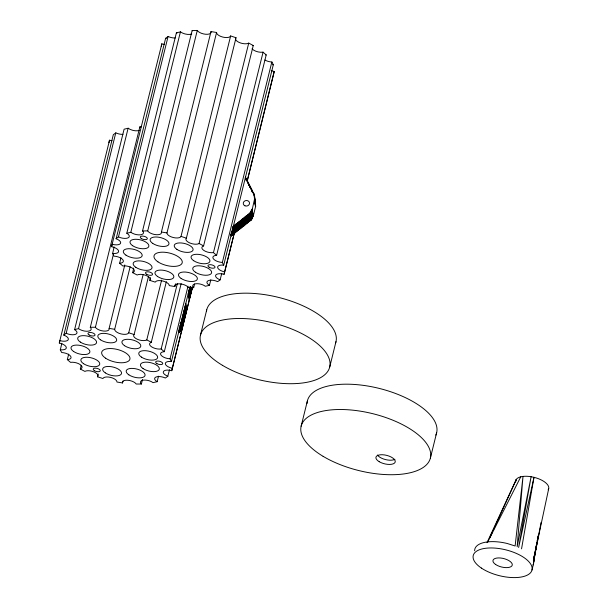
<?xml version="1.0" encoding="UTF-8"?>
<svg xmlns="http://www.w3.org/2000/svg" width="608" height="608" viewBox="0 0 608 608"><rect width="100%" height="100%" fill="white"/><g stroke="black" fill="none" stroke-linecap="round" stroke-linejoin="round"><path stroke-width="0.91" d="M532 570L533.566 563.669L534.5 555.271M533.938 559.482L533.619 562.301L537.411 540.003M534.151 557.604L534.364 555.72M61.818 343.315L60.344 349.767A7.258 3.192 13.9 0 0 66.31 347.487A7.258 3.192 13.9 0 0 59.364 343.072L59.949 340.632A7.258 3.192 13.9 0 0 68.119 339.933A7.258 3.192 13.9 0 0 63.84 335.137L113.331 134.664L115.885 132.878A7.258 3.192 13.9 0 0 122.976 134.338M114.114 246.947L112.647 253.399A7.258 3.192 13.9 0 0 118.613 251.112A7.258 3.192 13.9 0 0 111.659 246.704L112.244 244.256A7.258 3.192 13.9 0 0 120.414 243.565A7.258 3.192 13.9 0 0 116.143 238.762L165.627 38.289L168.188 36.503A7.258 3.192 13.9 0 0 175.279 37.962M130.15 266.775L114.669 329.354A7.258 3.192 13.9 0 0 121.015 333.914A7.258 3.192 13.9 0 0 128.721 332.804L134.125 334.529L148.458 276.61M252.054 48.784A7.258 3.192 13.9 0 0 262.99 52.151L266.213 54.895L216.615 255.33L213.385 252.586A7.258 3.192 13.9 0 1 203.824 250.428A7.258 3.192 13.9 0 1 203.574 245.959L253.262 45.509L248.733 43.092L199.067 243.557A7.258 3.192 13.9 0 1 189.886 243.002A7.258 3.192 13.9 0 1 186.375 238.199L236.026 37.726L230.637 35.948L181.017 236.428A7.258 3.192 13.9 0 1 173.318 237.538A7.258 3.192 13.9 0 1 166.972 232.978L216.577 32.49L210.991 31.57L161.409 232.058A7.258 3.192 13.9 0 1 156.119 234.703A7.258 3.192 13.9 0 1 147.706 230.934L197.273 30.438L192.151 30.484L142.553 230.911A7.258 3.192 13.9 0 1 140.372 234.832A7.258 3.192 13.9 0 1 130.902 232.309L126.798 233.244L176.396 32.817L180.5 31.874A7.258 3.192 13.9 0 0 191.748 33.957M216.577 32.49L216.57 32.551A7.258 3.192 13.9 0 0 222.916 37.111A7.258 3.192 13.9 0 0 230.622 36.001L230.637 35.948M192.341 287.675L171.692 370.69A7.258 3.192 13.9 0 0 163.522 371.389A7.258 3.192 13.9 0 0 167.793 376.185L169.503 369.793M234.984 232.309L235.691 232.431L234.711 225.728L233.996 225.614L234.984 232.309L234.772 233.153L234.3 233.077L223.987 274.314A7.258 3.192 13.9 0 0 215.817 275.014A7.258 3.192 13.9 0 0 220.096 279.809L221.798 273.418M271.191 70.528A7.258 3.192 13.9 0 0 274.178 71.448L247.084 181.655L247.79 181.769L248.041 183.449M537.73 538.148L538.042 536.286M536.849 542.746L533.657 561.313L541.097 522.371M521.55 548.849L533.991 477.318L531.111 476.725A16.94 7.456 13.9 0 0 523.009 476.414L520.767 476.809A16.94 7.456 13.9 0 0 515.751 481.84M536.864 542.83L533.383 560.462L548.712 488.612M537.229 540.968L538.513 534.478M59.242 343.056L109.546 140.205A7.258 3.192 13.9 0 0 112.009 140.706M63.726 335.099L66.188 333.26L115.786 132.825M66.188 333.26L66.287 333.306A7.258 3.192 13.9 0 0 75.673 334.278A7.258 3.192 13.9 0 0 74.594 329.673L124.1 129.192L128.204 128.25A7.258 3.192 13.9 0 0 139.452 130.332M81.183 365.34L80.362 368.988A7.258 3.192 13.9 0 0 80.112 364.519A7.258 3.192 13.9 0 0 70.551 362.368L67.321 359.624L68.689 354.107M74.495 329.62L78.531 328.616L128.128 128.189M78.531 328.616L78.599 328.677A7.258 3.192 13.9 0 0 88.076 331.2A7.258 3.192 13.9 0 0 90.311 327.347L139.855 126.859L141.527 126.798M111.538 246.681L161.85 43.829A7.258 3.192 13.9 0 0 164.312 44.338M124.784 264.936L109.113 328.434A7.258 3.192 13.9 0 1 103.824 331.079A7.258 3.192 13.9 0 1 95.403 327.309L113.346 254.615M116.029 238.724L118.484 236.884L168.089 36.457M175.53 283.822L174.846 286.573L169.267 285.6A7.258 3.192 13.9 0 0 162.921 281.033A7.258 3.192 13.9 0 0 155.215 282.142L149.857 280.379A7.258 3.192 13.9 0 0 146.353 275.576A7.258 3.192 13.9 0 0 137.165 275.014L132.574 272.642A7.258 3.192 13.9 0 0 132.407 268.151A7.258 3.192 13.9 0 0 122.846 265.992L119.624 263.249L120.992 257.731M130.826 232.248L180.432 31.814M123.006 381.11L122.55 382.949L116.956 382.029A7.258 3.192 13.9 0 0 110.618 377.408A7.258 3.192 13.9 0 0 102.919 378.518L97.508 376.793L98.192 374.034M132.658 272.62L133.714 268.044M128.736 332.751L143.07 274.831M149.811 280.425L150.495 277.666M134.125 334.529L134.072 334.567A7.258 3.192 13.9 0 0 137.583 339.378A7.258 3.192 13.9 0 0 146.771 339.933L161.614 280.136M181.146 283.662L164.312 351.698L161.09 348.962A7.258 3.192 13.9 0 1 151.529 346.803A7.258 3.192 13.9 0 1 151.278 342.334L166.379 281.626M122.55 382.949L122.527 382.888A7.258 3.192 13.9 0 1 127.809 380.251A7.258 3.192 13.9 0 1 136.23 384.02L141.383 384.036L142.523 379.438M161.181 348.939L177.331 283.662M141.383 384.036L141.322 383.975A7.258 3.192 13.9 0 1 143.556 380.122A7.258 3.192 13.9 0 1 153.034 382.645L157.138 381.702L158.506 376.185M172.398 368.273L172.277 368.25A7.258 3.192 13.9 0 1 165.323 363.835A7.258 3.192 13.9 0 1 171.289 361.555L170.058 358.796L188.032 286.163M180.325 325.166L181.055 330.136L181.67 330.273L180.69 323.578L181.108 321.883L182.21 328.609L181.351 323.562M171.41 361.57L189.894 286.885L190.882 293.588M178.63 332.112L179.216 332.318L179.421 331.474L179.026 328.768M179.421 331.474L180.021 331.656L180.234 330.813L179.687 327.104M180.234 330.813L180.842 330.98L181.055 330.136M181.67 330.273L182.088 328.586M171.806 370.728L192.516 287.06M174.846 286.573L174.823 286.52A7.258 3.192 13.9 0 1 180.112 283.875A7.258 3.192 13.9 0 1 188.533 287.645L193.686 287.668L194.598 283.989M213.476 252.563L263.082 52.136M193.686 287.668L193.618 287.607A7.258 3.192 13.9 0 1 195.86 283.746A7.258 3.192 13.9 0 1 205.337 286.269L209.441 285.327L210.801 279.817M200.45 335.213L206.72 309.898M224.694 271.898L224.572 271.875A7.258 3.192 13.9 0 1 217.626 267.459A7.258 3.192 13.9 0 1 223.592 265.179L222.361 262.42L271.844 61.986A7.258 3.192 13.9 0 1 264.883 59.994M232.507 227.97L233.35 233.761L233.974 233.898C234.916 232.545 231.063 226.457 233.791 226.457L234.772 233.153M223.714 265.194L273.311 64.767L271.958 61.993M233.791 226.457L233.996 225.614M245.206 177.832L245.799 177.931L245.594 178.775L246.301 178.889L246.544 180.568M230.675 233.996L230.926 235.737L231.511 235.942L231.329 232.393M231.724 235.098L232.324 235.281L232.53 234.437L231.99 230.728M234.711 225.728L234.916 224.884L235.623 224.998L236.603 231.701L235.896 231.587L234.916 224.884M246.301 178.889L246.088 179.732L246.795 179.854L246.59 180.698L247.296 180.812L247.54 182.484M232.53 234.437L233.145 234.604L233.35 233.761M235.623 224.998L235.836 224.154L236.542 224.276L237.523 230.972L236.816 230.858L235.836 224.154M247.22 180.872L274.299 71.47M224.109 274.352L234.574 232.058M236.542 224.276L236.748 223.432L237.454 223.546L238.435 230.25L237.728 230.128L236.748 223.432M237.454 223.546L237.667 222.703L238.374 222.817L239.354 229.52L238.648 229.406L237.667 222.703M247.79 181.769L247.585 182.613L248.292 182.734L248.657 185.242M235.691 232.431L235.896 231.587M238.374 222.817L238.579 221.973L239.286 222.095L240.274 228.79L239.56 228.676L238.579 221.973M248.292 182.734L248.087 183.578L248.794 183.692L249.037 185.372M236.603 231.701L236.816 230.858M239.286 222.095L239.499 221.251L240.206 221.365L241.186 228.068L240.479 227.947L239.499 221.251M248.794 183.692L248.581 184.536L249.288 184.657L249.66 187.165M237.523 230.972L237.728 230.128M240.206 221.365L240.411 220.522L241.118 220.636L242.106 227.339L241.399 227.225L240.411 220.522M249.288 184.657L249.082 185.501L249.789 185.615L250.032 187.287M238.435 230.25L238.648 229.406M241.118 220.636L241.33 219.792L242.037 219.914L243.018 226.609L242.311 226.495L241.33 219.792M249.789 185.615L249.576 186.458L250.283 186.572L250.534 188.252M239.354 229.52L239.56 228.676M242.037 219.914L242.242 219.062L242.949 219.184L243.937 225.887L243.23 225.766L242.242 219.062M250.283 186.572L250.078 187.416L250.785 187.538L251.028 189.21M240.274 228.79L240.479 227.947M242.949 219.184L243.162 218.34L243.869 218.454L244.849 225.158L244.142 225.036L243.162 218.34M250.785 187.538L250.572 188.381L251.279 188.495L251.651 191.011M241.186 228.068L241.399 227.225M243.869 218.454L244.074 217.611L244.781 217.725L245.769 224.428L245.062 224.314L244.074 217.611M251.279 188.495L251.074 189.339L251.78 189.46L252.153 191.968M242.106 227.339L242.311 226.495M244.781 217.725L244.994 216.881L245.7 217.003L246.681 223.698L245.974 223.584L244.994 216.881M251.78 189.46L251.575 190.304L252.282 190.418L252.525 192.09M243.018 226.609L243.23 225.766M245.7 217.003L245.906 216.159L246.62 216.273L247.6 222.976L246.894 222.855L245.906 216.159M252.282 190.418L252.069 191.262L252.776 191.376L252.571 192.219L253.278 192.341L253.521 194.013M243.937 225.887L244.142 225.036M246.62 216.273L246.825 215.43L247.532 215.544L248.512 222.247L247.806 222.133L246.825 215.43M244.849 225.158L245.062 224.314M247.532 215.544L247.745 214.7L248.452 214.822L249.432 221.517L248.725 221.403L247.745 214.7M253.278 192.341L253.065 193.184L253.772 193.298L254.144 195.814M245.769 224.428L245.974 223.584M248.452 214.822L248.657 213.978L249.364 214.092L250.344 220.795L249.637 220.674L248.657 213.978M253.772 193.298L255.656 206.294L253.255 216L252.031 209.266L253.255 216M246.681 223.698L246.894 222.855M249.364 214.092L249.576 213.248L250.048 213.324L251.028 220.028L250.557 219.952L249.576 213.248M254.273 194.264L255.573 203.65M247.6 222.976L247.806 222.133M250.048 213.324C250.671 207.761 252.624 231.967 250.253 212.481M254.539 195.183L254.775 201.187M250.488 212.519C251.112 206.956 253.065 231.162 250.701 211.675M250.937 211.713C251.56 206.15 253.513 230.356 251.142 210.87M248.512 222.247L248.725 221.403M251.378 210.915C252.419 205.838 253.528 227.704 251.712 210.908M251.826 210.11L252.031 209.266M255.421 206.256L254.41 198.672M252.267 209.304L254.433 199.561M249.432 221.517L249.637 220.674M250.344 220.795L250.557 219.952M255.254 200.959L255.048 201.803L255.52 201.886M251.028 220.028L251.233 219.184M251.476 219.222L251.682 218.378M251.917 218.416L252.122 217.573M252.366 217.611L252.571 216.767M252.806 216.805L253.012 215.962M301.127 426.223L307.39 400.908M329.718 366.989L335.981 341.673M430.388 458.006L436.658 432.683M109.432 140.167L108.961 142.644M161.728 43.791L161.264 46.269M489.957 537.54L492.351 532.251M493.134 530.526L495.87 524.491M496.166 523.838L516.359 479.324L487 542.686M532.95 565.007L533.566 563.669M487.753 541.941L520.767 476.809M236.026 37.726L235.98 37.764A7.258 3.192 13.9 0 0 235.638 38.251M186.375 238.199L181.04 236.383M97.508 376.793L97.561 376.755A7.258 3.192 13.9 0 0 94.05 371.952A7.258 3.192 13.9 0 0 84.869 371.389L80.271 369.01M220.21 279.855L217.649 281.641A7.258 3.192 13.9 0 0 208.263 280.668A7.258 3.192 13.9 0 0 209.342 285.274L209.441 285.327M167.907 376.23L165.346 378.016A7.258 3.192 13.9 0 0 155.96 377.044A7.258 3.192 13.9 0 0 157.046 381.649L157.138 381.702M253.262 45.509L253.179 45.532A7.258 3.192 13.9 0 0 252.791 45.676M266.213 54.895L266.106 54.902A7.258 3.192 13.9 0 0 265.574 54.948M142.614 230.972L147.668 230.873M216.615 255.33L216.501 255.33A7.258 3.192 13.9 0 0 213.461 258.924A7.258 3.192 13.9 0 0 222.247 262.42L222.361 262.42M119.624 263.249L119.73 263.249A7.258 3.192 13.9 0 0 122.778 259.654A7.258 3.192 13.9 0 0 113.992 256.158L112.526 253.376M90.25 327.286L95.372 327.241M164.312 351.698L164.206 351.705A7.258 3.192 13.9 0 0 161.158 355.3A7.258 3.192 13.9 0 0 169.944 358.796L170.058 358.796M67.321 359.624L67.435 359.617A7.258 3.192 13.9 0 0 70.475 356.03A7.258 3.192 13.9 0 0 61.689 352.534L60.222 349.752M232.385 227.141L232.986 227.202M180.082 323.517L180.69 323.578M273.311 64.767L273.19 64.752A7.258 3.192 13.9 0 0 272.589 64.684M161.386 231.998L166.98 232.925M181.017 322.749L182.005 329.452M109.09 328.373L114.676 329.3M234.3 233.077L233.198 226.358M165.627 38.289L165.741 38.334A7.258 3.192 13.9 0 1 166.311 38.562M199.128 243.519L203.665 245.936M118.484 236.884L118.59 236.938A7.258 3.192 13.9 0 0 127.976 237.903A7.258 3.192 13.9 0 0 126.89 233.305L126.798 233.244M146.824 339.895L151.362 342.312M176.396 32.817L176.495 32.87A7.258 3.192 13.9 0 1 176.943 33.159M192.151 30.484L192.219 30.544A7.258 3.192 13.9 0 1 192.493 30.856M139.855 126.859L139.916 126.92A7.258 3.192 13.9 0 1 140.19 127.224M197.273 30.438L197.304 30.499A7.258 3.192 13.9 0 0 205.724 34.268A7.258 3.192 13.9 0 0 211.014 31.631L210.991 31.57M254.448 196.863L255.596 204.531M254.433 197.615L255.626 205.413M254.387 197.486L255.656 206.294M255.018 202.859L255.39 205.375M245.799 177.931L246.172 180.439M245.419 176.989L245.662 178.661M232.294 228.813L233.145 234.604M231.777 231.572L232.324 235.281M231.253 234.141L231.511 235.942M191.68 287.69L191.923 289.362M191.345 287.698L191.718 290.206M190.889 286.862L191.505 291.05M190.562 286.87L191.3 291.893M190.228 286.877L191.087 292.744M189.688 287.728L190.669 294.432M189.476 288.572L190.464 295.275M189.27 289.416L190.251 296.119M189.058 290.259L190.046 296.962M188.852 291.103L189.833 297.806M188.64 291.946L189.628 298.65M188.434 292.79L189.415 299.493M188.222 293.634L189.21 300.337M185.82 303.339L186.808 310.042M185.615 304.182L186.595 310.886M185.402 305.026L186.39 311.729M185.197 305.87L186.177 312.573M184.992 306.713L185.972 313.416M184.779 307.557L185.759 314.26M184.574 308.4L185.554 315.104M184.361 309.244L185.341 315.947M184.156 310.095L185.136 316.791M183.943 310.939L184.923 317.634M183.738 311.782L184.718 318.478M183.525 312.626L184.505 319.322M183.32 313.47L184.3 320.165M183.107 314.313L184.087 321.009M182.902 315.157L183.882 321.852M182.689 316L183.677 322.696M182.484 316.844L183.464 323.547M182.271 317.688L183.259 324.391M182.066 318.531L183.046 325.234M181.853 319.375L182.841 326.078M181.648 320.218L182.628 326.922M181.435 321.062L182.423 327.765M179.998 325.189L180.842 330.98M179.482 327.948L180.021 331.656M178.95 330.509L179.216 332.318M548.158 489.805A16.94 7.456 13.9 0 0 533.991 477.318L518.639 547.466L531.111 476.725L517.142 546.752L523.009 476.414L515.12 545.999L507.277 543.506A30.256 13.308 13.9 0 0 474.643 550.78M394.919 459.306A9.926 4.362 13.9 0 1 385.601 459.61A9.926 4.362 13.9 0 1 377.454 455.012M307.048 403.446A66.553 29.283 13.9 0 1 378.83 388.314A66.553 29.283 13.9 0 1 435.814 435.108M206.431 311.577A66.553 29.283 13.9 0 1 278.16 297.304A66.553 29.283 13.9 0 1 335.472 343.307M248.672 43.13A7.258 3.192 13.9 0 1 240.935 43.1A7.258 3.192 13.9 0 1 235.524 39.079M495.649 564.505A9.926 4.362 13.9 0 0 511.928 565.85A9.926 4.362 13.9 0 0 500.278 557.977A9.926 4.362 13.9 0 0 495.649 564.505M481.361 568.054A30.256 13.308 13.9 0 0 531.012 572.136A30.256 13.308 13.9 0 0 495.482 548.142A30.256 13.308 13.9 0 0 481.361 568.054M379.217 461.7A9.926 4.362 13.9 0 0 395.086 462.316A9.926 4.362 13.9 0 0 382.424 454.738A9.926 4.362 13.9 0 0 379.217 461.7M323.106 456.327A66.553 29.283 13.9 0 0 429.552 460.423A66.553 29.283 13.9 0 0 344.614 409.587A66.553 29.283 13.9 0 0 323.106 456.327M80.34 342.076A9.682 4.256 13.9 0 0 96.231 343.383A9.682 4.256 13.9 0 0 84.862 335.707A9.682 4.256 13.9 0 0 80.34 342.076M94.422 370.705A3.633 1.596 13.9 0 0 100.229 370.933A3.633 1.596 13.9 0 0 95.593 368.159A3.633 1.596 13.9 0 0 94.422 370.705M73.652 351.515A9.682 4.256 13.9 0 0 89.543 352.822A9.682 4.256 13.9 0 0 78.174 345.139A9.682 4.256 13.9 0 0 73.652 351.515M83.509 363.675A9.682 4.256 13.9 0 0 99.4 364.982A9.682 4.256 13.9 0 0 88.031 357.306A9.682 4.256 13.9 0 0 83.509 363.675M156.872 363.599A3.633 1.596 13.9 0 0 162.678 363.82A3.633 1.596 13.9 0 0 158.042 361.046A3.633 1.596 13.9 0 0 156.872 363.599M89.186 335.008A3.633 1.596 13.9 0 0 94.992 335.228A3.633 1.596 13.9 0 0 90.356 332.454A3.633 1.596 13.9 0 0 89.186 335.008M105.306 372.886A9.682 4.256 13.9 0 0 121.19 374.194A9.682 4.256 13.9 0 0 109.82 366.51A9.682 4.256 13.9 0 0 105.306 372.886M124.564 345.716A9.682 4.256 13.9 0 0 140.448 347.024A9.682 4.256 13.9 0 0 129.078 339.348A9.682 4.256 13.9 0 0 124.564 345.716M143.093 368.585A9.682 4.256 13.9 0 0 158.977 369.892A9.682 4.256 13.9 0 0 147.607 362.208A9.682 4.256 13.9 0 0 143.093 368.585M100.449 339.788A9.682 4.256 13.9 0 0 116.333 341.096A9.682 4.256 13.9 0 0 104.964 333.42A9.682 4.256 13.9 0 0 100.449 339.788M128.835 374.817A9.682 4.256 13.9 0 0 144.719 376.132A9.682 4.256 13.9 0 0 133.35 368.448A9.682 4.256 13.9 0 0 128.835 374.817M141.406 357.086A9.682 4.256 13.9 0 0 157.29 358.393A9.682 4.256 13.9 0 0 145.92 350.717A9.682 4.256 13.9 0 0 141.406 357.086M105.617 358.196A14.524 6.392 13.9 0 0 129.451 360.156A14.524 6.392 13.9 0 0 112.389 348.635A14.524 6.392 13.9 0 0 105.617 358.196M222.437 365.317A66.553 29.283 13.9 0 0 328.875 369.413A66.553 29.283 13.9 0 0 243.937 318.577A66.553 29.283 13.9 0 0 222.437 365.317M132.643 245.7A9.682 4.256 13.9 0 0 148.527 247.008A9.682 4.256 13.9 0 0 137.157 239.332A9.682 4.256 13.9 0 0 132.643 245.7M146.718 274.337A3.633 1.596 13.9 0 0 152.524 274.558A3.633 1.596 13.9 0 0 147.896 271.784A3.633 1.596 13.9 0 0 146.718 274.337M125.955 255.14A9.682 4.256 13.9 0 0 141.839 256.447A9.682 4.256 13.9 0 0 130.469 248.771A9.682 4.256 13.9 0 0 125.955 255.14M135.812 267.307A9.682 4.256 13.9 0 0 151.696 268.614A9.682 4.256 13.9 0 0 140.326 260.931A9.682 4.256 13.9 0 0 135.812 267.307M209.167 267.224A3.633 1.596 13.9 0 0 214.974 267.452A3.633 1.596 13.9 0 0 210.345 264.678A3.633 1.596 13.9 0 0 209.167 267.224M141.482 238.632A3.633 1.596 13.9 0 0 147.288 238.853A3.633 1.596 13.9 0 0 142.66 236.086A3.633 1.596 13.9 0 0 141.482 238.632M157.601 276.511A9.682 4.256 13.9 0 0 173.493 277.818A9.682 4.256 13.9 0 0 162.116 270.142A9.682 4.256 13.9 0 0 157.601 276.511M176.867 249.341A9.682 4.256 13.9 0 0 192.751 250.648A9.682 4.256 13.9 0 0 181.382 242.972A9.682 4.256 13.9 0 0 176.867 249.341M195.388 272.209A9.682 4.256 13.9 0 0 211.28 273.516A9.682 4.256 13.9 0 0 199.903 265.84A9.682 4.256 13.9 0 0 195.388 272.209M152.745 243.413A9.682 4.256 13.9 0 0 168.636 244.72A9.682 4.256 13.9 0 0 157.267 237.044A9.682 4.256 13.9 0 0 152.745 243.413M181.131 278.449A9.682 4.256 13.9 0 0 197.022 279.756A9.682 4.256 13.9 0 0 185.645 272.072A9.682 4.256 13.9 0 0 181.131 278.449M193.701 260.718A9.682 4.256 13.9 0 0 209.593 262.025A9.682 4.256 13.9 0 0 198.223 254.342A9.682 4.256 13.9 0 0 193.701 260.718M157.913 261.82A14.524 6.392 13.9 0 0 181.746 263.781A14.524 6.392 13.9 0 0 164.692 252.267A14.524 6.392 13.9 0 0 157.913 261.82M244.948 205.8A3.146 2.782 -8.3 0 0 249.531 203.064A3.146 2.782 -8.3 0 0 244.712 200.99A3.146 2.782 -8.3 0 0 244.948 205.8"/></g></svg>
